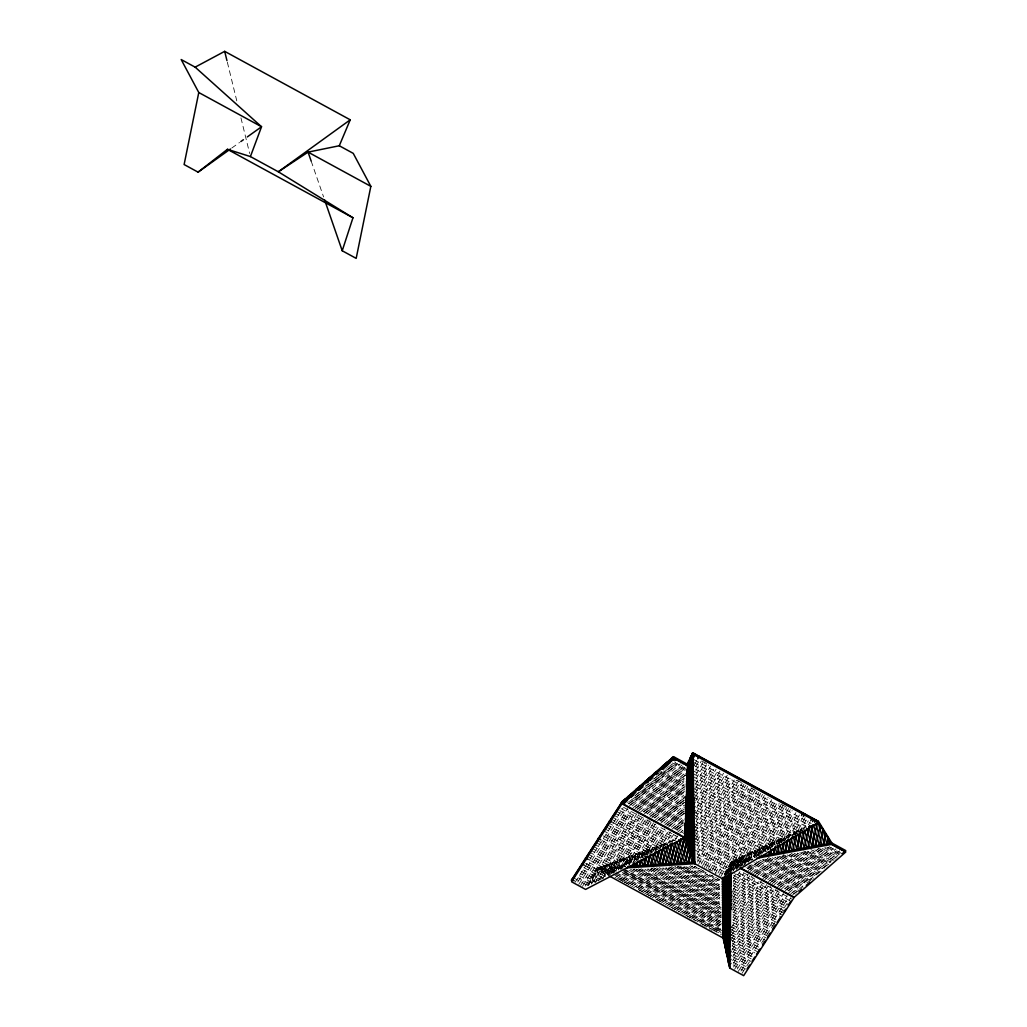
<?xml version="1.0" encoding="UTF-8"?>
<svg xmlns="http://www.w3.org/2000/svg" width="1027" height="1027" viewBox="0 0 1027 1027"><rect width="100%" height="100%" fill="white"/><g stroke="black" fill="none" stroke-linecap="round" stroke-linejoin="round"><path stroke-width="0.75" stroke-dasharray="5 3.75" d="M731.314 871.191L731.827 860.998L741.276 866.172L777.349 802.523M730.441 871.024L731.481 861.64L805.463 827.39M730.479 872.385L731.519 863.001L789.545 836.145M758.465 856.274L760.429 847.763L766.745 851.216L790.328 809.61M762.92 852.795L764.524 845.863L769.21 848.43M771.649 846.607L772.689 842.089L775.18 843.449M776.104 843.141L776.784 840.189L780.173 842.05M779.532 844.078L780.867 838.302L784.936 840.535L799.622 814.616M783.871 841.1L784.949 836.414L788.582 838.391L800.739 816.927M788.338 837.57L789.044 834.515L791.162 835.683M796.528 833.68L797.209 830.74M625.648 864.927L628.293 856.621L631.798 861.73M629.782 863.348L632.388 855.119L635.636 859.843M633.89 861.781L636.483 853.617L640.219 859.06L660.156 828.186M638.678 858.123L640.578 852.115L643.146 855.85M642.337 858.007L644.674 850.613L647.78 855.132L664.764 828.815M646.92 854.952L648.782 849.111L650.861 852.14M651.49 851.935L652.877 847.596L654.52 849.997M655.611 850.395L656.972 846.094L658.397 848.174M660.168 847.442L661.067 844.592L662.287 846.364M724.715 874.786L726.14 870.267L728.952 871.807M725.576 874.362L727.873 867.096L733.997 870.434L773.652 800.469M726.23 874.593L729.619 863.912L736.295 867.571M727.604 872.578L731.378 861.589L754.999 857.263M728.143 873.168L730.544 865.62L730.916 866.172L735.91 859.111L744.909 864.028L779.211 803.512M729.183 872.193L730.146 869.137L730.852 870.164L735.088 863.604L739.401 859.817L740.005 857.211L747.335 861.229M595.865 870.216L590.987 884.722L578.329 877.815M608.331 875.672L612.837 862.295L614.608 866.955L618.819 869.253M623.659 866.583L626.829 857.16L629.628 864.529M626.188 865.158L629.166 856.3L631.746 863.116M628.64 863.925L631.502 855.44L633.723 861.294L636.162 853.732L638.37 859.548M631.104 862.706L633.826 854.592L635.906 860.061M636.085 860.035L638.499 852.872L640.578 858.354M638.537 858.816L640.822 852.025L643.03 857.815M641.002 857.596L643.159 851.165L644.725 855.286M644.019 854.682L645.495 850.305L647.138 854.644M645.983 854.939L647.819 849.457L649.385 853.578M653.429 851.036L654.828 846.89L655.906 849.753M655.868 849.855L657.152 846.03L658.281 849.021M658.307 848.674L659.488 845.17M660.874 847.147L661.824 844.322M663.301 845.991L664.148 843.462M665.727 844.849L666.484 842.602M724.459 874.247L731.725 861.242M724.433 874.529L731.481 861.64L739.851 866.197M725.704 873.618L731.519 863.001L751.892 859.214M725.332 874.49L730.621 864.824L730.929 865.864L736.449 868.881M725.999 874.888L733.997 859.997L745.345 866.852M728.04 872.745L730.184 868.829L730.839 871.101L734.998 873.374M728.438 873.63L736.32 858.919L736.718 860.318L746.488 865.645M732.135 869.728L738.644 857.84L739.222 859.856L747.617 864.426M733.252 870.87L740.968 856.762L741.725 859.381L750.146 863.977M739.093 866.544L745.628 854.618L746.732 858.456L749.492 859.958M741.635 865.081L747.951 853.54L749.235 857.994L754.768 861.011M744.999 862.102L750.275 852.461L751.738 857.532M746.783 862.025L752.611 851.383L754.242 857.057M749.312 860.575L754.935 850.305L756.745 856.595M754.46 857.519L759.582 848.148L761.315 854.169M756.989 856.069L761.906 847.07L763.472 852.5M760.391 853.039L764.242 846.004L765.911 851.819M761.405 854.348L766.566 844.926L768.093 850.266M764.666 851.563L768.889 843.847L770.122 848.109M769.826 848.482L773.536 841.691L774.345 844.489M772.343 847.044L775.873 840.612L776.72 843.565M776.194 843.193L778.196 839.534L779.377 843.681M777.516 843.963L780.52 838.468L781.765 842.808M779.326 843.835L782.844 837.39L783.717 840.42M782.535 841.126L785.167 836.312M785.206 839.431L787.504 835.233L788.351 838.199M787.709 838.032L789.827 834.155M793.293 834.155L794.474 831.998L795.347 835.041M796.798 830.933L794.68 834.81L692.955 779.339M797.863 832.152L799.134 829.855M800.354 830.792L801.458 828.776M694.188 765.038L697.025 760.019M695.805 766.463L699.528 759.89M695.972 770.455L701.338 760.994M696.101 774.499L703.161 762.06M696.049 778.877L705.074 762.958M695.407 784.294L706.897 764.024M695.51 788.389L708.733 765.076M695.613 792.497L710.568 766.116M695.626 796.772L712.468 767.053M695.715 800.88L713.534 769.467M697.372 802.241L716.14 769.133M696.691 807.736L717.989 770.173M695.921 813.371L719.876 771.123M696.011 817.492L721.711 772.163M696.101 821.626L723.56 773.19M695.395 827.146L725.396 774.217M695.446 831.356L727.283 775.18M695.523 835.503L729.131 776.219M695.6 839.637L730.184 778.633M697.269 840.997L732.033 779.66M697.294 845.234L734.69 779.236M697.384 849.368L736.539 780.263M697.461 853.501L738.387 781.29M697.217 858.213L740.249 782.292M697.513 861.987L742.11 783.293M698.578 864.387L743.959 784.307M701.223 864.015L745.82 785.321M702.288 866.403L747.669 786.335M704.15 867.417L748.747 788.723M705.998 868.431L751.379 788.351M708.63 868.059L753.24 789.365M709.708 870.447L755.089 790.379M712.34 870.087L756.95 791.393M714.201 871.089L758.799 792.395M715.267 873.489L760.66 793.409M717.912 873.117L762.509 794.423M718.977 875.505L764.37 795.437M720.838 876.519L765.436 797.825M724.664 874.067L768.068 797.478M726.718 874.709L769.929 798.48M730.364 872.578L771.791 799.481M737.63 868.303L775.488 801.522M748.555 861.897L781.072 804.513M782.908 805.566L752.188 859.753L744.087 855.324L743.214 859.111L736.95 864.618L733.098 870.575M755.833 857.622L784.769 806.554M759.466 855.478L786.631 807.556M788.505 808.544L763.112 853.347L756.347 849.65L754.652 856.98L751.34 859.894M770.391 849.072L792.189 810.598M776.335 842.859L793.293 812.935M777.657 844.797L795.938 812.562M781.303 842.666L797.748 813.641M792.215 836.26L802.652 817.864M805.181 817.672L795.861 834.117L793.126 832.627M799.494 831.986L807.081 818.609M803.14 829.855L808.249 820.817M808.352 824.925L809.931 822.139M587.149 885.428L597.675 868.277L675.92 839.572M587.996 885.467L597.714 869.651L669.938 843.141M575.043 882.347L623.081 807.915M577.752 882.026L624.942 808.929M578.753 884.375L627.651 808.608M580.614 885.377L628.652 810.945M582.463 886.391L630.501 811.959M585.172 886.07L632.362 812.973M588.201 885.274L635.045 812.691M636.907 813.692L591.116 884.658L588.933 881.487M594.89 882.681L638.768 814.681M598.664 880.717L639.782 817.017M602.438 878.753L641.593 818.083M643.454 819.084L606.225 876.776L599.601 867.147L598.292 868.624M645.328 820.072L609.999 874.811L603.709 865.645L603.067 867.661L600.153 869.625M648.05 819.739L613.774 872.847L607.804 864.131L606.752 867.443L602.002 870.639M649.924 820.727L617.561 870.87L611.899 862.629L610.449 867.212L603.85 871.653M650.874 823.14L621.335 868.906L615.995 861.127L614.133 866.993L605.712 872.668M653.608 822.794L625.109 866.942L620.09 859.625L617.83 866.762L607.56 873.682M628.883 864.965L655.47 823.782M632.671 863.001L656.484 826.093M636.445 861.037L658.371 827.069M644.006 857.096L662.89 827.826M651.554 853.155L665.804 831.087M655.342 851.19L667.704 832.037M659.116 849.226L670.31 831.883M662.89 847.249L671.35 834.155M666.664 845.285L673.263 835.067M670.451 843.321L675.214 835.939M677.704 835.952L674.226 841.344L673.365 840.086M736.372 869.381L738.798 865.633L747.027 858.405L748.169 853.437L754.55 856.929M733.15 878.265L735.653 874.388M733.137 882.167L739.953 871.615M733.111 886.096L741.764 872.693M732.931 890.255L743.728 873.541M732.906 894.196L745.538 874.606M732.867 898.137L748.221 874.336M732.829 902.091L750.057 875.376M732.777 906.045L751.892 876.416M732.636 910.14L752.958 878.663M733.445 912.772L754.781 879.715M733.406 916.726L756.617 880.755M733.355 920.68L758.465 881.795M731.519 927.407L761.212 881.41M731.468 931.386L762.201 883.759M731.404 935.366L764.049 884.799M731.352 939.333L766.745 884.491M732.161 941.977L768.594 885.518M732.046 946.021L770.481 886.481M731.994 950.001L771.47 888.843M732.79 952.632L773.305 889.87M732.739 956.612L776.014 889.549M732.687 960.579L777.863 890.576M733.419 963.326L779.737 891.552M733.56 966.998L780.738 893.888M734.562 969.334L783.447 893.58M737.27 969.013L784.448 895.916M738.272 971.362L787.157 895.595M740.981 971.041L788.158 897.945M741.982 973.378L751.417 958.756M761.7 942.812L766.001 936.162M766.848 934.84L771.136 928.19M771.996 926.867L775.436 921.54M779.724 914.903L790.867 897.624M635.238 795.501L638.845 792.343M646.034 786.027L648.422 783.922M654.417 778.659L656.818 776.553M658.012 775.501L662.813 771.29M628.704 803.884L675.458 762.83M629.371 805.951L677.307 763.844M632.414 805.913L680.362 763.806M633.068 807.979L682.21 764.82M634.93 808.981L682.878 766.874M636.779 809.995L684.739 767.875M638.64 811.009L685.856 769.531M640.489 812.023L685.741 772.278M643.557 811.972L685.625 775.013M644.199 814.039L684.367 778.774M647.254 814L684.239 781.521M649.077 815.04L684.175 784.217M649.77 817.081L684.046 786.964M651.619 818.083L683.918 789.724M654.648 818.07L683.866 792.408M655.329 820.111L683.738 795.168M657.19 821.125L684.804 796.875M660.207 821.112L684.727 799.571M660.9 823.14L684.611 802.318M663.904 823.153L684.547 805.014M664.61 825.169L684.418 807.761M666.459 826.183L684.29 810.521M668.32 827.197L684.239 813.204M671.337 827.184L684.11 815.952M672.03 829.213L683.982 818.712M674.996 829.238L682.827 822.37M676.883 830.227L682.66 825.156M677.589 832.255L682.788 827.685M679.45 833.256L682.634 830.458M745.178 862.667L750.84 857.699L752.265 851.537L758.273 854.823M747.361 868.662L754.254 862.616M748.067 870.691L760.083 860.138M749.928 871.705L764.024 859.317M751.777 872.706L767.952 858.508M753.638 873.72L771.559 857.981M755.487 874.734L775.475 857.186M757.348 875.749L779.365 856.402M760.391 875.71L784.204 854.798M762.227 876.737L786.913 855.055M762.907 878.778L791.791 853.411M764.768 879.792L794.474 853.707M767.798 879.767L799.519 851.896M768.478 881.808L802.048 852.333M770.327 882.822L805.925 851.563M772.188 883.836L809.789 850.805M774.037 884.85L813.5 850.189M777.08 884.825L818.558 848.392M777.747 886.866L821.087 848.803M779.609 887.88L826.144 847.005M781.457 888.894L829.405 846.787M784.512 888.856L831.254 847.801M785.167 890.923L833.115 848.816M788.222 890.871L836.158 848.764M788.877 892.938L836.825 850.831M790.726 893.952L839.868 850.792M792.587 894.966L804.577 884.44M809.366 880.229L840.535 852.859M231.755 148.055L239.522 142.496M611.835 873.053L621.528 866.544L624.185 858.123L628.1 863.823M614.98 877.726L626.303 870.1M616.842 878.727L631.104 869.124M618.69 879.741L634.66 868.996M620.552 880.755L637.253 869.51M622.401 881.769L640.797 869.381M624.262 882.784L644.674 869.035M626.111 883.785L648.242 868.893M627.972 884.799L653.146 867.854M629.821 885.813L656.972 867.533M631.682 886.827L659.257 868.251M633.531 887.841L663.095 867.931M636.689 887.97L666.69 867.776M638.563 888.971L671.619 866.711M639.102 890.871L675.407 866.416M640.951 891.885L679.04 866.236M642.812 892.899L681.337 866.955M644.661 893.901L685.15 866.647M646.522 894.915L688.334 866.762M648.371 895.929L692.801 866.005M650.232 896.943L695.959 866.146M652.081 897.957L696.511 868.033M655.239 898.086L699.669 868.162M655.791 899.973L701.531 869.176M657.639 900.987L703.379 870.19M659.501 902.001L703.931 872.077M661.349 903.003L705.793 873.091M663.211 904.017L707.642 874.105M665.06 905.031L709.503 875.12M666.921 906.045L712.661 875.248M668.77 907.059L713.213 877.135M671.94 907.188L716.371 877.263M672.48 909.075L718.22 878.278M674.341 910.089L719.696 879.548M676.19 911.103L719.67 881.821M678.051 912.117L719.722 884.054M679.9 913.119L719.696 886.34M681.761 914.133L719.747 888.56M683.61 915.147L719.799 890.781M685.471 916.161L719.76 893.066M687.32 917.175L719.811 895.287M689.181 918.177L719.773 897.585M691.03 919.191L719.824 899.806M692.891 920.205L719.888 902.027M694.74 921.219L719.837 904.312M696.601 922.233L719.914 906.533M699.721 922.387L721.249 907.894M700.311 924.249L721.224 910.166M702.16 925.263L721.275 912.387M704.021 926.277L721.249 914.672M705.87 927.291L721.301 916.893M708.964 927.458L721.365 919.114M709.58 929.307L721.313 921.399M711.429 930.321L721.39 923.62M714.458 930.539L721.48 925.815M716.397 931.502L721.416 928.113M718.143 932.593L721.557 930.282M790.995 835.477L796.798 832.781M798.249 832.114L802.601 830.098M623.158 866.724L597.675 868.277L608.831 874.362M621.605 868.187L597.714 869.651L607.483 874.965M702.314 761.264L707.885 764.293M737.142 780.25L741.314 782.535M751.071 787.85L755.256 790.122M781.714 804.565L785.899 806.837M694.008 759.633L811.202 823.538M694.059 762.56L810.033 825.798M694.111 765.487L806.079 826.542M695.561 769.172L803.512 828.044M692.814 770.571L802.357 830.304M674.97 762.612L685.677 768.453M829.649 846.967L841.691 853.527M692.866 773.498L798.39 831.048M672.326 762.997L685.612 770.25M827.107 847.403L840.407 854.657M671.016 764.114L685.561 772.047M824.578 847.853L839.123 855.786M692.917 776.425L797.234 833.308M669.976 765.372L686.806 774.551M822.396 848.495L837.839 856.916M668.654 766.489L685.356 775.59M818.468 848.186L836.543 858.046M667.345 767.593L683.905 776.63M817.312 849.38L835.259 859.175M695.805 783.794L790.726 835.554M666.022 768.709L683.866 778.44M814.77 849.83L833.975 860.305M695.857 786.721L788.158 837.056M664.713 769.826L683.815 780.238M810.868 849.534L832.692 861.435M663.403 770.943L683.751 782.035M811.06 851.46L831.408 862.552M693.109 788.12L785.604 838.558M660.759 771.328L683.7 783.832M807.171 851.178L830.124 863.681M659.591 772.509L684.919 786.335M803.499 850.998L828.84 864.811M693.161 791.047L784.435 840.831M659.681 774.397L684.868 788.133M802.369 852.205L827.557 865.941M693.212 793.974L781.881 842.333M658.371 775.513L684.804 789.93M799.84 852.654L826.273 867.07M657.062 776.63L684.739 791.727M797.299 853.103L824.976 868.2M693.264 796.901L777.927 843.077M655.765 777.747L686.062 794.269M794.77 853.553L823.693 869.33M697.487 802.1L775.372 844.579M654.456 778.864L684.624 795.309M792.253 854.015L822.409 870.46M653.159 779.981L684.56 797.106M789.724 854.464L821.125 871.589M697.538 805.027L772.805 846.068M651.85 781.111L684.495 798.903M787.196 854.913L819.841 872.719M650.694 782.304L684.38 800.675M697.603 807.954L770.25 847.57M783.473 854.708L818.558 873.849M649.398 783.421L684.329 802.472M782.343 855.927L817.274 874.978M697.654 810.894L769.082 849.842M648.088 784.538L684.264 804.269M779.814 856.377L815.99 876.095M645.405 784.91L684.2 806.067M777.298 856.826L814.706 877.225M693.507 811.523L766.527 851.344M645.495 786.785L684.136 807.851M774.769 857.288L813.423 878.355M693.559 814.45L762.56 852.076M644.186 787.902L684.072 809.648M772.253 857.738L812.126 879.484M642.889 789.018L684.008 811.446M768.363 857.442L810.842 880.614M693.61 817.376L760.019 853.591M641.708 790.212L685.317 813.987M767.374 858.739L809.558 881.744M640.412 791.329L683.841 815.014M696.434 821.805L758.85 855.85M764.845 859.188L808.275 882.873M639.115 792.446L683.777 816.812M762.329 859.638L806.991 884.003M693.713 823.218L754.896 856.595M637.818 793.576L683.712 818.609M759.8 860.1L805.707 885.133M636.509 794.693L683.648 820.393M758.671 861.306L804.423 886.262M693.751 826.144L753.728 858.854M635.212 795.809L683.597 822.191M756.142 861.756L803.14 887.392M693.803 829.071L751.173 860.356L757.258 849.226L758.85 854.746M633.916 796.939L683.533 823.988M754.999 862.962L801.856 888.522M632.722 798.107L683.43 825.759M748.452 861.229L744.228 858.919L743.304 855.684L735.82 869.368L694.111 846.62M754.088 864.298L800.572 889.639M693.854 831.998L747.207 861.088M631.425 799.237L683.366 827.557M751.559 864.747L799.276 890.768M693.905 834.925L744.678 862.616M630.129 800.354L683.302 829.354M749.017 865.196L797.992 891.898M628.832 801.484L683.237 831.151M747.887 866.403L796.708 893.028M693.957 837.852L742.11 864.118M627.536 802.601L684.56 833.706M746.745 867.61L795.424 894.158M694.008 840.779L740.929 866.364M731.519 863.001L738.49 866.801M738.002 867.083L730.852 862.808M694.059 843.693L738.374 867.866M623.684 807.389L655.406 824.681M660.913 827.685L671.953 833.706M673.327 834.463L678.847 837.467M743.343 872.642L754.37 878.65M759.89 881.667L773.678 889.189M775.064 889.934L791.612 898.959M621.053 808.596L676.369 838.764M733.65 869.997L730.877 868.483L730.402 866.827M739.183 873.014L790.354 900.923M694.149 849.547L731.853 870.113M619.794 810.547L675.265 840.805M736.385 874.131L789.083 902.874M697.012 854.002L729.298 871.615M615.764 810.996L672.788 842.101M733.573 875.248L787.825 904.826M696.961 856.877L726.782 873.143M614.493 812.948L670.31 843.385M733.535 877.867L786.566 906.79M697.025 859.804L722.854 873.9M613.235 814.899L667.832 844.682M733.509 880.486L785.296 908.741M708.001 868.701L716.191 873.155M611.976 816.863L663.943 845.208M733.471 883.117L784.037 910.692M610.706 818.814L661.504 846.518M733.355 885.698L782.779 912.644M694.316 866.339L719.516 880.075M613.581 823.025L660.4 848.559M733.317 888.329L781.521 914.608M690.298 865.71L719.542 881.667M689.066 866.621L719.568 883.259M608.189 822.73L657.922 849.842M733.291 890.948L780.25 916.559M686.434 866.762L719.593 884.838M606.918 824.681L654.045 850.382M733.252 893.567L778.992 918.51M683.815 866.904L719.619 886.429M679.823 866.3L719.632 888.021M605.66 826.632L651.567 851.665M733.214 896.199L777.734 920.474M677.371 866.544L719.58 889.562M674.752 866.685L719.606 891.141M604.402 828.596L650.476 853.719L652.492 847.737L653.531 850.497M733.175 898.818L776.463 922.426M672.133 866.839L719.619 892.733M603.144 830.548L647.998 855.016L650.155 848.597L651.798 852.911M733.15 901.449L775.205 924.377M669.514 866.981L719.645 894.324M668.295 867.892L719.67 895.903M606.097 834.81L642.709 854.772M733.111 904.068L773.947 926.341M665.676 868.033L719.683 897.495M663.07 868.187L719.709 899.074M603.35 835.952L643.043 857.596M732.996 906.648L772.676 928.292M659.193 867.648L719.67 900.628M603.478 838.661L640.566 858.88M732.957 909.267L771.418 930.244M656.574 867.802L719.683 902.219M653.968 867.943L719.709 903.799M602.233 840.625L638.088 860.177M732.919 911.899L770.16 932.208M651.349 868.097L719.722 905.39M650.13 869.009L721.134 907.727M596.828 840.317L635.61 861.473M732.893 914.518L768.902 934.159M647.523 869.163L721.147 909.319M595.57 842.281L631.733 862M644.917 869.317L721.172 910.898M732.854 917.15L767.631 936.111M641.015 868.765L721.159 912.464M594.299 844.233L630.642 864.054M732.829 919.768L766.373 938.075M638.396 868.906L721.172 914.056M635.79 869.06L721.185 915.635M593.041 846.184L626.765 864.58M732.79 922.4L765.115 940.026M633.184 869.214L721.211 917.214M591.783 848.148L625.687 866.634M630.578 869.368L721.224 918.806M732.649 924.968L763.844 941.977M629.358 870.28L721.236 920.385M590.525 850.099L623.209 867.931M731.263 926.855L762.586 943.929M622.619 868.174L619.807 866.647L617.509 860.575L613.299 873.091L588.253 859.432M624.031 868.945L721.224 921.951M621.425 869.099L617.201 866.801L615.173 861.435L610.821 874.388L584.209 859.881M622.824 869.869L721.249 923.543M589.254 852.051L620.732 869.214L624.506 858.007L626.56 863.45M731.224 929.474L761.328 945.893M624.429 872.321L721.262 925.122M587.996 854.015L618.254 870.511L622.169 858.867L624.994 866.326M623.222 873.232L721.275 926.701M731.185 932.092L760.057 947.844M616.405 871.089L609.422 867.276L608.177 864.002L603.375 878.265L580.422 865.735M622.003 874.144L721.288 928.292M586.738 855.966L615.776 871.807L619.833 859.727L622.401 866.48M731.147 934.724L758.799 949.795M615.199 872L606.816 867.443L605.84 864.862L600.898 879.548L583.233 869.92M616.598 872.77L721.301 929.871M613.979 872.911L604.223 867.597L603.504 865.71L598.42 880.845L579.267 870.395M615.378 873.682L721.313 931.45M731.108 937.343L757.541 951.759M611.489 873.13L601.629 867.751L601.18 866.57L595.942 882.129L580.768 873.861M612.888 873.9L721.313 933.029M618.716 878.65L622.927 880.948M624.339 881.718L629.962 884.773M638.396 889.382L645.418 893.208M646.83 893.978L651.041 896.276M656.664 899.344L662.287 902.412M670.721 907.008L679.155 911.617M686.19 915.442L696.024 920.808M701.646 923.876L711.493 929.242M712.892 930.013L721.326 934.609M731.07 939.962L754.871 952.953M585.621 863.283L606.996 874.953M732.302 943.274L753.677 954.943M585.711 865.979L605.853 876.968L610.5 863.142L612.015 867.122M732.264 945.906L752.406 956.894M732.238 948.537L751.135 958.846M733.56 951.901L751.225 961.529M733.548 954.532L748.593 962.735M733.535 957.177L747.322 964.687M579.549 875.838L593.465 883.425L599.023 867.918M733.535 959.809L746.051 966.638M733.522 962.453L746.18 969.36M574.157 878.188L588.51 886.006L591.347 877.572L594.004 881.397M733.175 964.905L743.612 970.592M809.469 825.066L810.419 825.58M772.676 846.197L768.607 843.976L767.169 850.189L771.213 842.769L772.522 847.301M596.199 869.651L601.552 877.443M593.786 873.605L597.855 879.536M311.168 161.085L323.595 196.953M227.339 62.185L236.788 100.864M240.947 117.887L249.651 153.472"/><path stroke-width="1.5" d="M693.02 754.254L684.983 837.621L585.57 889.421L571.603 881.808L622.221 803.396L673.751 758.131L687.718 765.744L693.02 754.254L818.558 822.717L831.857 844.348L845.824 851.961L794.282 897.226L743.676 975.65L729.709 968.037L731.288 872.77M842.191 853.758L845.786 850.6L831.819 842.987L818.519 821.356L692.981 752.894L687.679 764.383L684.983 837.621L694.881 863.707L722.803 878.932L818.558 822.717L811.304 826.067M684.945 836.26L692.981 752.894L694.881 863.707L626.38 867.892M730.094 874.157L723.213 936.74L729.671 966.677M730.313 873.951L723.252 938.113L729.709 968.037M195.143 67.153L224.682 51.35L350.233 119.812L278.33 171.791L308.074 152.124L339.282 145.757L353.249 153.37L370.837 186.349L356.176 258.38L342.222 250.768L352.967 217.775L278.33 171.791L250.408 156.566L261.538 126.745L195.143 67.153L181.176 59.54L198.776 92.52L184.115 164.538L198.07 172.151L230.459 148.992M687.14 765.77L687.846 762.74M687.654 765.821L688.899 760.455M686.935 771.226L689.951 758.157M686.832 773.96L691.017 755.872M686.729 776.694L692.07 753.574M686.627 779.429L692.288 754.922L693.597 753.227M686.524 782.163L691.903 758.837L692.622 759.235L695.446 754.242M686.421 784.885L691.53 762.753L692.686 763.395M686.665 786.13L691.158 766.668L692.763 767.554M686.562 788.826L690.773 770.584L692.827 771.713M686.46 791.535L690.401 774.499L692.904 775.873M686.678 792.921L690.028 778.415L692.968 780.032M685.895 798.544L689.643 782.33L693.045 784.192M685.792 801.278L689.271 786.246L693.109 788.351M685.689 804.013L688.899 790.161L693.186 792.51M685.587 806.747L688.514 794.076L693.251 796.67M685.484 809.469L688.141 797.979L693.328 800.829L694.855 798.12M685.625 813.41L687.384 805.81L693.469 809.148L695.035 806.388M685.484 816.349L687.012 809.725L693.533 813.307L695.112 810.521M685.381 819.045L686.627 813.641L693.61 817.466L687.756 801.946L685.522 808.608M685.612 820.342L686.254 817.556L693.674 821.613M684.868 825.862L685.882 821.472L693.751 825.772M684.752 828.596L685.497 825.387L693.816 829.932M684.65 831.331L685.125 829.303L693.893 834.091M684.547 834.052L684.752 833.218L693.957 838.25M769.903 854.156L770.956 849.624M773.716 853.437L775.424 846.081M777.529 852.731L779.532 844.078M781.342 852.025L783.511 842.653M785.154 851.319L787.979 839.098M788.967 850.613L792.087 837.121M792.78 849.894L796.195 835.156M796.593 849.188L800.624 831.754M800.418 848.482L804.68 830.034M809.122 826.581L804.231 847.776L799.994 832.833M808.044 847.07L813.217 824.668M815.669 845.645L820.445 824.989M819.482 844.939L823.089 829.303M823.295 844.233L825.747 833.616M827.107 843.526L828.391 837.929M632.593 865.864L633.466 863.142M636.291 865.633L637.716 861.127M639.988 865.414L641.862 859.483M643.672 865.183L646.458 856.415M647.369 864.965L650.579 854.836M655.149 851.832L651.067 864.734L647.678 856.082M654.751 864.503L659.257 850.279M658.448 864.285L663.724 847.634M662.133 864.054L667.832 846.081M665.83 863.835L672.415 843.051M669.527 863.604L676.523 841.524M673.211 863.373L681.094 838.546M680.593 862.924L687.012 842.692L694.098 846.569L685.612 824.232L684.842 826.53M684.29 862.706L688.989 847.891L694.175 850.728M687.987 862.475L690.953 853.09L694.239 854.888M691.672 862.256L692.93 858.29L694.316 859.047M723.149 877.405L722.315 880.049L723.817 877.263M722.328 882.296L723.753 877.79M722.34 884.542L725.113 875.826M722.366 886.802L725.742 876.121M722.379 889.048L726.179 877.071M722.392 891.295L727.18 876.185M722.417 893.541L728.22 875.248M722.43 895.788L729.298 874.118M722.443 898.034L729.375 876.198L730.711 878.149M722.469 900.294L728.99 879.728L730.646 882.142M722.482 902.54L728.605 883.246L730.582 886.134M722.494 904.787L728.207 886.776L730.505 890.127M722.533 909.28L727.437 893.824L730.377 898.111L732.058 895.493M722.546 911.527L727.052 897.354L730.313 902.104L732.007 899.459M722.572 913.786L726.667 900.884L730.236 906.096L731.956 903.426M722.584 916.033L726.269 904.402L730.171 910.076L731.904 907.393M722.61 918.279L725.884 907.932L730.107 914.069M722.623 920.526L725.498 911.462L730.03 918.061M722.661 925.019L724.715 918.51L729.902 926.046L725.55 910.988L722.584 916.392M722.674 927.278L724.33 922.041L729.825 930.038M722.687 929.525L723.945 925.558L729.761 934.031M722.713 931.771L723.56 929.088L729.696 938.023M722.726 934.018L723.175 932.619L729.619 942.016M688.822 760.622L687.153 765.59L672.197 757.438M687.551 766.001L690.799 756.347M687.512 767.695L692.48 752.919L817.71 821.292L824.296 844.04M686.947 770.969L692.262 755.153L692.557 755.936M686.883 772.766L692.044 757.387L692.609 758.863M686.806 774.551L691.839 759.608L692.66 761.79M686.742 776.348L691.62 761.841L692.712 764.717M686.678 778.145L691.402 764.062L692.763 767.644M686.601 779.929L691.197 766.296L692.814 770.571M686.537 781.727L690.978 768.517L692.866 773.498M686.472 783.511L690.76 770.751L692.917 776.425M686.395 785.308L690.542 772.984L692.955 779.339M686.331 787.106L690.337 775.205L693.007 782.266M686.742 787.465L690.118 777.439L693.058 785.193M686.665 789.314L689.9 779.66L693.109 788.12M686.639 790.97L689.695 781.894L693.161 791.047M686.549 792.818L689.476 784.114L693.212 793.974M686.46 794.68L689.258 786.348L693.264 796.901M685.92 797.851L689.04 788.582L693.315 799.815M685.856 799.648L688.835 790.803L693.353 802.742M685.792 801.445L688.616 793.037L693.405 805.669M685.715 803.23L688.398 795.257L693.456 808.596M685.651 805.027L688.193 797.491L693.507 811.523M685.587 806.811L687.974 799.712L693.559 814.45M685.445 810.406L687.538 804.18L693.661 820.303M685.317 813.987L687.114 808.634L693.751 826.144M685.664 814.552L686.896 810.855L693.803 829.071M685.677 816.08L686.691 813.089L693.854 831.998M685.561 818.018L686.472 815.31L693.905 834.925M685.445 819.957L686.254 817.543L693.957 837.852M684.906 824.745L685.831 821.998L694.059 843.693M684.765 828.327L685.394 826.453L694.149 849.547M684.701 830.111L685.189 828.686L694.201 852.474M684.637 831.909L684.97 830.907L694.252 855.401M684.56 833.706L694.303 858.328M684.495 835.49L694.843 862.346L627.933 866.429M339.282 145.757L350.233 119.812M722.315 881.602L725.255 876.236M722.328 883.181L725.896 876.66M722.34 884.773L727.681 875.017M722.353 886.352L729.003 874.195M722.366 887.931L729.517 874.863L730.698 878.971M722.379 889.51L729.298 876.865L730.659 881.59M722.392 891.089L729.08 878.868L730.608 884.208M722.405 892.681L728.862 880.884L730.569 886.827M722.417 894.26L728.644 882.886L730.518 889.446M722.43 895.839L728.413 884.889L730.479 892.065M722.443 897.418L728.194 886.904L730.428 894.684M722.456 898.997L727.976 888.907L730.39 897.303M722.469 900.589L727.758 890.91L730.338 899.922M722.482 902.168L727.54 892.925L730.3 902.54M722.494 903.747L727.309 894.928L730.248 905.159M722.507 905.326L727.09 896.943L730.21 907.778M722.533 908.484L726.654 900.949L730.12 913.016M722.546 910.076L726.436 902.964L730.069 915.635M722.559 911.655L726.217 904.967L730.03 918.254M722.559 913.234L725.986 906.969L729.979 920.872M722.572 914.813L725.768 908.985L729.94 923.491M722.597 917.984L725.332 912.99L729.85 928.729M722.61 919.563L725.113 915.006L729.966 922.053M722.623 921.142L724.882 917.008L729.761 933.967M722.649 924.3L724.446 921.026L729.671 939.204M722.661 925.892L724.228 923.029L729.619 941.823M722.674 927.471L724.009 925.045L729.581 944.442M722.687 929.05L723.778 927.047L729.529 947.061M722.7 930.629L723.56 929.05L729.491 949.68M722.713 932.208L723.342 931.065L729.44 952.299M722.726 933.8L723.124 933.068L729.401 954.917M722.738 935.379L729.35 957.536M697.731 758.773L699.156 756.257M694.945 802.254L693.392 804.988L687.756 801.894L685.381 812.203L687.333 806.4L693.713 823.218M801.509 815.592L803.024 812.909M803.396 816.542L804.886 813.91M810.727 820.753L812.306 817.967M812.652 821.613L814.154 818.968M814.706 822.293L816.016 819.982M817.864 820.997L811.856 846.351L806.542 828.134M571.333 880.319L621.951 801.907L673.481 756.642M571.564 880.447L622.182 802.036L673.712 756.771L687.679 764.383M732.11 891.539L730.441 894.119L727.822 890.306L722.52 907.034L726.872 898.946L730.158 910.397M731.134 951.323L729.414 953.993L725.19 947.831M731.07 955.303L729.35 957.973L726.487 953.801M731.006 959.282L729.286 961.965L727.771 959.77M730.954 963.275L729.054 965.739M747.065 968.974L749.633 964.982M752.213 960.99L754.781 957.01M756.501 954.353L759.929 949.038M762.509 945.045L765.076 941.053M767.657 937.073L770.224 933.081M772.805 929.101L775.372 925.109M777.092 922.451L780.52 917.137M783.948 911.822L785.668 909.165M788.235 905.172L790.816 901.18M623.8 802.921L635.79 792.395M638.178 790.289L642.979 786.079M646.574 782.921L650.168 779.763M662.158 769.236L675.342 757.656M674.79 760.763L677.191 758.658M799.045 891.654L801.432 889.549M806.234 885.338L809.828 882.18M198.07 172.151L227.429 149.313L250.408 156.566M240.819 141.572L243.412 139.723M247.289 136.938L261.538 126.745L198.776 92.52M722.559 936.393L729.555 946.008M680.477 839.277L684.983 837.621L622.221 803.396M759.698 856.39L831.819 842.987M756.604 858.341L831.857 844.348M370.837 186.349L308.074 152.124L311.168 161.085M227.429 149.313L352.967 217.775M842.897 850.536L829.303 843.116L827.3 836.132M670.901 758.568L673.596 760.031M667.049 761.944L669.694 763.395M665.766 763.074L668.577 764.614M664.482 764.204L667.268 765.718M663.198 765.333L665.958 766.848M661.914 766.463L664.649 767.965M660.631 767.593L663.352 769.082M655.483 772.111L658.281 773.639M654.199 773.241L656.985 774.756M650.348 776.617L653.082 778.119M649.064 777.747L651.786 779.236M647.78 778.877L650.489 780.366M645.2 781.136L647.998 782.664M640.065 785.655L642.812 787.157M638.781 786.785L641.516 788.274M637.497 787.914L640.309 789.442M636.214 789.031L639.012 790.572M631.066 793.55L633.839 795.065M629.782 794.68L632.542 796.182M628.498 795.809L631.323 797.35M624.647 799.199L627.433 800.713M623.363 800.328L626.136 801.843M622.08 801.458L624.852 802.96M739.876 867.558L794.282 897.226M620.809 803.165L681.299 836.158M740.826 868.624L792.87 897.007M695.215 863.681L692.519 862.205L682.814 836.62M609.447 820.766L612.208 822.268M598.086 838.366L600.846 839.868M585.467 857.917L588.253 859.432M608.87 875.736L723.252 938.113L722.764 877.572M581.68 863.784L584.376 865.247M571.59 879.433L574.209 880.858M694.034 842.41L685.048 837.493L676.909 863.155L669.899 844.605M723.907 941.875L729.491 950.001M686.036 819.777L694.008 840.779M681.029 838.931L689.913 862.359M678.68 839.752L687.32 862.513M676.921 842.127L684.727 862.68M674.559 842.885L682.121 862.834M672.261 843.847L679.527 862.988M667.601 845.568L674.341 863.309M665.239 846.325L671.735 863.463M662.941 847.288L669.142 863.63M661.118 849.47L666.549 863.784M658.859 850.51L663.943 863.951M656.458 851.19L661.349 864.105M654.584 853.244L658.756 864.259M652.338 854.348L656.163 864.426M649.911 854.952L653.557 864.58M645.238 856.659L648.371 864.901M643.57 859.265L645.765 865.055M641.092 859.727L643.172 865.209M638.922 861.011L640.578 865.376M636.945 862.796L637.985 865.53M634.275 862.757L635.379 865.697M324.622 199.944L342.222 250.768M822.345 828.083L826.799 843.578M815.836 823.795L821.793 844.515M813.525 824.938L819.289 844.977M811.189 825.965L816.786 845.439M808.852 826.992L814.283 845.901M804.629 830.638L809.289 846.839M802.28 831.626L806.786 847.301M797.632 833.808L801.779 848.225M795.347 835.041L799.276 848.687M792.998 836.004L796.772 849.162M791.034 838.379L794.269 849.624M788.775 839.688L791.766 850.086M786.4 840.587L789.262 850.549M784.153 841.935L786.759 851.024M782.189 844.245L784.269 851.486M779.775 845.054L781.765 851.948M777.144 845.041L779.262 852.41M775.154 847.288L776.759 852.872M772.946 848.816L774.255 853.347M770.52 849.534L771.752 853.809M768.478 851.601L769.249 854.271M730.081 874.016L730.749 876.339M729.799 931.348L725.113 915.006L722.636 922.772L724.664 919.024L729.709 936.585M723.457 939.795L729.311 960.155M725.858 950.925L729.26 962.774M728.259 962.055L729.221 965.393M224.682 51.35L226.954 60.632"/></g></svg>
